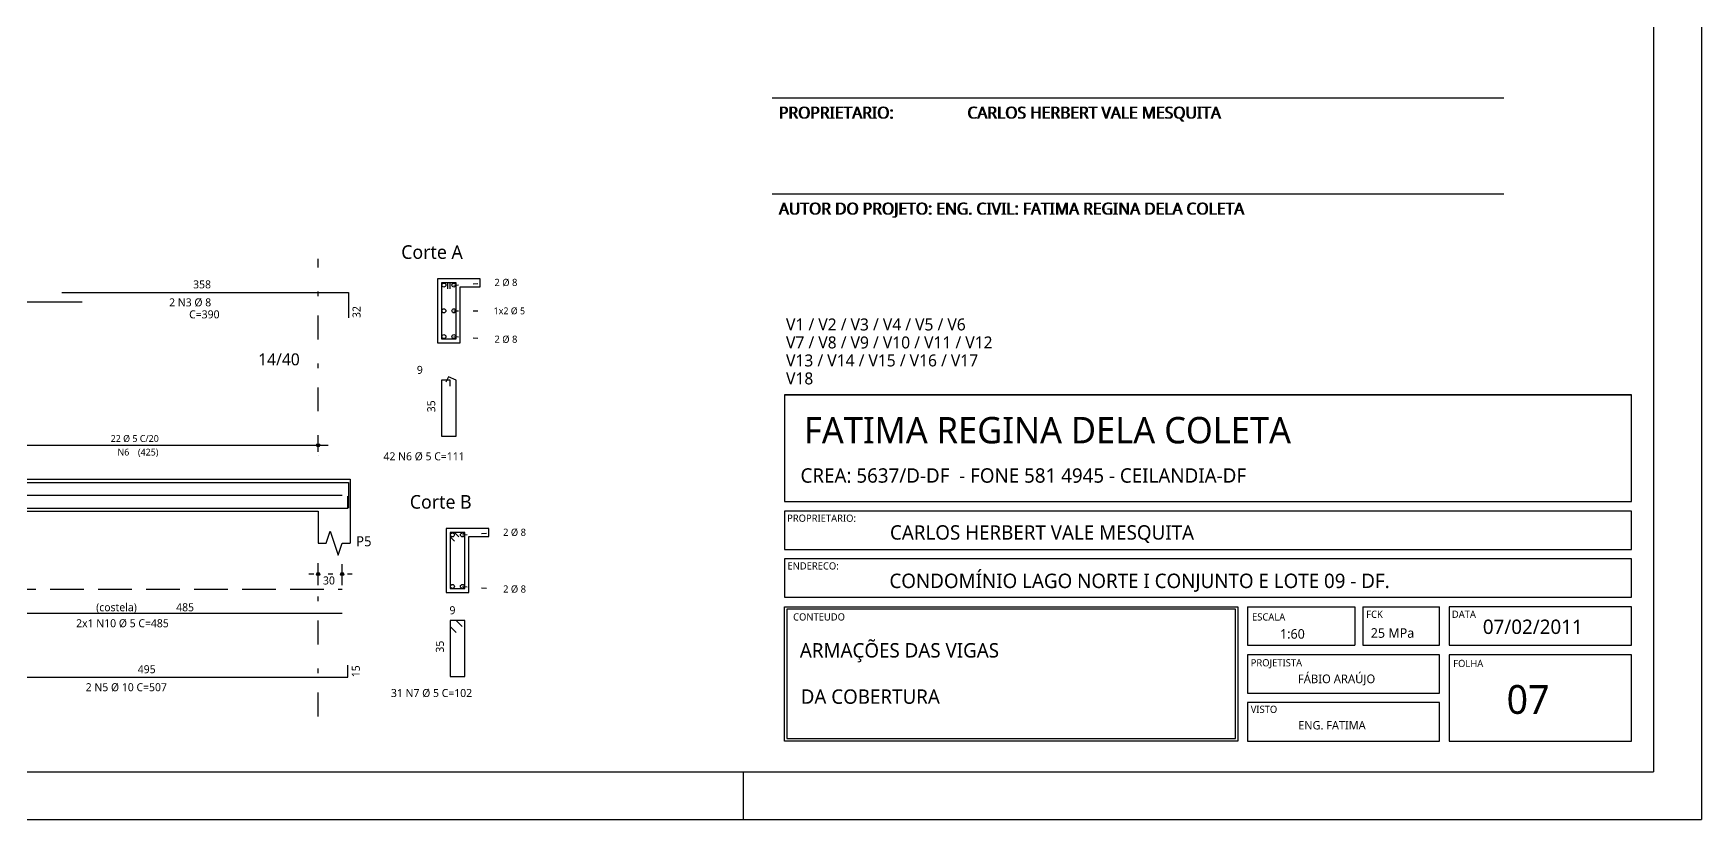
# Model space of a CAD drawing. Extents: x 0 to 89.5, y 0 to 70.
# Drawn here: x 54.75 to 89.5, y 0 to 16.39 of the extents above; entities that cross this region are included whole.
import ezdxf

# ---------------------------------------------------------------- set-up
doc = ezdxf.new("R2010")
doc.units = 0
doc.header["$MEASUREMENT"] = 0
for name, pattern in [('ESTILO_TQS_0001', [1, 0.7, -0.3]), ('ESTILO_TQS_0002', [0.4, 0.1, -0.3]), ('ESTILO_TQS_0003', [1.5, 0.5, -0.4, 0.1, -0.5])]:
    doc.linetypes.add(name, pattern=pattern)
for name, color, linetype in [('1', 1, 'CONTINUOUS'), ('10', 10, 'CONTINUOUS'), ('12', 12, 'CONTINUOUS'), ('2', 2, 'CONTINUOUS'), ('3', 3, 'CONTINUOUS'), ('4', 4, 'CONTINUOUS'), ('5', 5, 'CONTINUOUS')]:
    doc.layers.add(name, color=color, linetype=linetype)
doc.styles.add('TQS_LUCIDA_SANS_UNICODE', font='L_10646.TTF')

msp = doc.modelspace()

# ---------------------------------------------------------------- linework, layer by layer
at = {"layer": '1', "linetype": 'Continuous'}
for p, q in [((89.500005, 70), (89.499997, 0)), ((70.142071, 15.045619), (85.380635, 15.045619)), ((70.142071, 13.045438), (85.380635, 13.045438)), ((64.057178, 11.271142), (63.173845, 11.271142)), ((63.173845, 11.271142), (63.173845, 9.937808)), ((63.640512, 9.937808), (63.640512, 11.104475)), ((63.640512, 11.104475), (64.057178, 11.104475)), ((63.173845, 9.937808), (63.640512, 9.937808)), ((60.68583, 7.668527), (60.68583, 8.010193)), ((53.394163, 7.80186), (60.894163, 7.80186)), ((60.68583, 7.585193), (60.68583, 7.585193)), ((53.602497, 7.093527), (60.68583, 7.093527)), ((60.68583, 7.093527), (61.352497, 7.093527)), ((61.352497, 7.093527), (61.352497, 6.42686)), ((53.602497, 6.42686), (60.68583, 6.42686)), ((60.68583, 6.42686), (60.68583, 5.760193)), ((61.352497, 6.42686), (61.352497, 5.760193)), ((64.236767, 6.064723), (63.353434, 6.064723)), ((63.353434, 6.064723), (63.353434, 4.731389)), ((63.820101, 4.731389), (63.820101, 5.898056)), ((63.820101, 5.898056), (64.236767, 5.898056)), ((60.68583, 4.885193), (60.68583, 5.32686)), ((61.185997, 4.885193), (61.185997, 5.32686)), ((60.68583, 4.80186), (60.68583, 4.80186)), ((61.185997, 4.80186), (61.185997, 4.80186)), ((63.353434, 4.731389), (63.820101, 4.731389)), ((69.537489, 0.999999), (69.537489, 0)), ((0, 0), (89.499997, 0))]:
    msp.add_line(p, q, dxfattribs=at)
at = {"layer": '1', "linetype": 'ESTILO_TQS_0002'}
for p, q in [((63.511345, 11.141975), (64.282178, 11.196142)), ((63.511345, 10.604475), (64.269678, 10.604475)), ((63.511345, 10.066975), (64.282178, 10.012808)), ((63.690934, 5.935556), (64.461767, 5.989723)), ((61.39433, 5.118527), (60.477497, 5.118527)), ((63.690934, 4.860556), (64.461767, 4.806389))]:
    msp.add_line(p, q, dxfattribs=at)
at = {"layer": '1', "linetype": 'Continuous'}
msp.add_lwpolyline([(60.68583, 5.760193), (60.852497, 5.760193), (60.93583, 6.010193), (61.102497, 5.510193), (61.18583, 5.760193), (61.352497, 5.760193)], dxfattribs=at)
for centre, radius in [((60.68583, 7.80186), 0.033333), ((60.68583, 7.80186), 0.016667), ((60.68583, 5.118527), 0.033333), ((60.68583, 5.118527), 0.016667), ((61.185997, 5.118527), 0.033333), ((61.185997, 5.118527), 0.016667)]:
    msp.add_circle(centre, radius, dxfattribs=at)
at = {"layer": '10', "linetype": 'Continuous'}
for points in [[(63.640512, 9.937808), (63.640512, 11.104475), (64.057178, 11.104475), (64.057178, 11.271142), (63.173845, 11.271142), (63.173845, 9.937808), (63.640512, 9.937808)], [(63.820101, 4.731389), (63.820101, 5.898056), (64.236767, 5.898056), (64.236767, 6.064723), (63.353434, 6.064723), (63.353434, 4.731389), (63.820101, 4.731389)]]:
    msp.add_lwpolyline(points, dxfattribs=at)
at = {"layer": '12', "linetype": 'Continuous'}
for p in [(88.499997, 69), (2.5, 0.999996)]:
    msp.add_line(p, (88.499997, 1), dxfattribs=at)
at = {"layer": '2', "linetype": 'ESTILO_TQS_0003'}
for p, q in [((60.68583, 8.510193), (60.68583, 11.68936)), ((60.68583, 2.15186), (60.68583, 5.343527))]:
    msp.add_line(p, q, dxfattribs=at)
at = {"layer": '2', "linetype": 'Continuous'}
for p, q in [((70.397671, 8.85671), (88.041524, 8.85671)), ((80.041478, 4.438295), (82.27567, 4.438295)), ((80.041478, 4.438295), (80.041478, 3.6383)), ((82.27567, 4.438295), (82.27567, 3.6383)), ((82.441136, 4.438295), (84.041478, 4.438295)), ((82.441136, 4.438295), (82.441136, 3.6383)), ((84.041478, 3.6383), (84.041478, 4.438295)), ((80.041478, 3.6383), (82.27567, 3.6383)), ((82.441136, 3.6383), (84.041478, 3.6383))]:
    msp.add_line(p, q, dxfattribs=at)
for points in [[(70.397671, 6.630957), (88.041524, 6.630957), (88.041524, 8.85671), (70.397671, 8.85671), (70.397671, 6.630957)], [(70.397671, 5.630957), (88.041524, 5.630957), (88.041524, 6.43096), (70.397671, 6.43096), (70.397671, 5.630957)], [(70.397671, 4.6383), (88.041524, 4.6383), (88.041524, 5.438303), (70.397671, 5.438303), (70.397671, 4.6383)], [(84.24149, 3.6383), (88.041524, 3.6383), (88.041524, 4.438295), (84.24149, 4.438295), (84.24149, 3.6383)], [(80.041478, 2.6383), (84.041478, 2.6383), (84.041478, 3.438295), (80.041478, 3.438295), (80.041478, 2.6383)], [(84.24149, 1.6383), (88.041524, 1.6383), (88.041524, 3.438295), (84.24149, 3.438295), (84.24149, 1.6383)], [(80.041478, 1.6383), (84.041478, 1.6383), (84.041478, 2.438295), (80.041478, 2.438295), (80.041478, 1.6383)]]:
    msp.add_lwpolyline(points, dxfattribs=at)
at = {"layer": '3', "linetype": 'Continuous'}
for p, q in [((43.600263, 7.02686), (55.76693, 7.02686)), ((55.34438, 7.02686), (61.318047, 7.02686)), ((61.318047, 7.02686), (61.318047, 6.493527)), ((53.102497, 6.760193), (61.185997, 6.760193)), ((61.302497, 6.493527), (61.302497, 6.743527)), ((53.052497, 6.493527), (61.302497, 6.493527))]:
    msp.add_line(p, q, dxfattribs=at)
for points in [[(63.432178, 11.062808), (63.432178, 11.187808), (63.257178, 11.187808), (63.257178, 10.021142), (63.557178, 10.021142), (63.557178, 11.187808), (63.382178, 11.187808), (63.382178, 11.062808)], [(63.613544, 5.893001), (63.525156, 5.981389), (63.436767, 5.981389), (63.436767, 4.814723), (63.736767, 4.814723), (63.736767, 5.981389), (63.436767, 5.981389), (63.436767, 5.893001), (63.525156, 5.804613)]]:
    msp.add_lwpolyline(points, dxfattribs=at)
for centre in [(63.303012, 11.141975), (63.511345, 11.141975), (63.303012, 10.604475), (63.511345, 10.604475), (63.303012, 10.066975), (63.511345, 10.066975), (63.482601, 5.935556), (63.690934, 5.935556), (63.482601, 4.860556), (63.690934, 4.860556)]:
    msp.add_circle(centre, 0.041667, dxfattribs=at)
at = {"layer": '4', "linetype": 'Continuous'}
for points in [[(70.397671, 4.438303), (79.841527, 4.438303), (79.841527, 1.6383), (70.397671, 1.6383), (70.397671, 4.438303)], [(70.447659, 1.688295), (79.791478, 1.688295), (79.791478, 4.3883), (70.447659, 4.3883), (70.447659, 1.688295)]]:
    msp.add_lwpolyline(points, dxfattribs=at)
at = {"layer": '5', "linetype": 'Continuous'}
for p, q in [((43.600263, 10.78936), (55.76693, 10.78936)), ((55.34438, 10.98936), (61.318047, 10.98936)), ((61.318047, 10.98936), (61.318047, 10.456027)), ((61.302497, 2.968527), (61.302497, 3.218527)), ((53.052497, 2.968527), (61.302497, 2.968527))]:
    msp.add_line(p, q, dxfattribs=at)
for points in [[(63.432178, 9.032253), (63.432178, 9.157253), (63.257178, 9.157253), (63.257178, 7.990586), (63.557178, 7.990586), (63.557178, 9.157253), (63.398575, 9.231211), (63.345747, 9.117923)], [(53.102497, 4.30186), (61.185997, 4.30186)], [(63.686767, 4.023056), (63.561767, 4.148056), (63.436767, 4.148056), (63.436767, 2.981389), (63.736767, 2.981389), (63.736767, 4.148056), (63.436767, 4.148056), (63.436767, 4.023056), (63.561767, 3.898056)]]:
    msp.add_lwpolyline(points, dxfattribs=at)
at = {"layer": '5', "linetype": 'ESTILO_TQS_0001'}
msp.add_lwpolyline([(53.102497, 4.80186), (61.185997, 4.80186)], dxfattribs=at)

# ---------------------------------------------------------------- texts
at = {"layer": '1', "linetype": 'Continuous', "style": 'TQS_LUCIDA_SANS_UNICODE'}
for s, height, p in [('Corte A', 0.283333, (62.415512, 11.687808)), ('358', 0.166667, (58.081213, 11.072693)), ('2 %%c 8', 0.15, (64.357178, 11.121142)), ('1x2 %%c 5', 0.141667, (64.340512, 10.533642)), ('2 %%c 8', 0.15, (64.357178, 9.937808)), ('14/40', 0.25, (59.43583, 9.468527)), ('9', 0.166667, (62.740512, 9.290586)), ('22 %%c 5 C/20', 0.141667, (56.364997, 7.872693)), ('N6', 0.141667, (56.506663, 7.58936)), ('(425)', 0.141667, (56.931663, 7.58936)), ('Corte B', 0.283333, (62.595101, 6.481389)), ('2 %%c 8', 0.15, (64.536767, 5.914723)), ('CARLOS HERBERT VALE MESQUITA', 0.3, (72.594746, 5.835785)), ('P5', 0.208333, (61.477497, 5.697693)), ('CONDOMÍNIO LAGO NORTE I CONJUNTO E LOTE 09 - DF.', 0.3, (72.584004, 4.826851)), ('30', 0.166667, (60.785913, 4.90186)), ('2 %%c 8', 0.15, (64.536767, 4.731389)), ('(costela)', 0.166667, (56.060913, 4.343527)), ('485', 0.166667, (57.72758, 4.343527)), ('9', 0.166667, (63.420101, 4.281389)), ('07/02/2011', 0.3, (84.943119, 3.869773)), ('1:60', 0.2, (80.71848, 3.771082)), ('25 MPa', 0.2, (82.608556, 3.790171)), ('495', 0.166667, (56.927497, 3.05186))]:
    msp.add_text(s, height=height, dxfattribs=at).set_placement(p)
for p in [(63.123845, 8.490586), (63.303434, 3.481389)]:
    msp.add_text('35', height=0.166667, rotation=90, dxfattribs=at).set_placement(p)
at = {"layer": '2', "linetype": 'Continuous', "style": 'TQS_LUCIDA_SANS_UNICODE'}
for s, height, p in [('2 N3 %%c 8', 0.166667, (57.581213, 10.697693)), ('C=390', 0.166667, (57.99788, 10.447693)), ('V1 / V2 / V3 / V4 / V5 / V6', 0.25, (70.430226, 10.195525)), ('V7 / V8 / V9 / V10 / V11 / V12', 0.25, (70.430226, 9.820525)), ('V13 / V14 / V15 / V16 / V17', 0.25, (70.430226, 9.445525)), ('V18', 0.25, (70.430226, 9.070525)), ('  42 N6 %%c 5 C=111', 0.166667, (61.9327, 7.489035)), ('CREA: 5637/D-DF  - FONE 581 4945 - CEILANDIA-DF', 0.3, (70.731641, 7.022642)), ('PROPRIETARIO:', 0.15, (70.453313, 6.208099)), ('ENDERECO:', 0.15, (70.460294, 5.21336)), ('2x1 N10 %%c 5 C=485', 0.166667, (55.644247, 4.010193)), ('CONTEUDO', 0.15, (70.577298, 4.150461)), ('ESCALA', 0.15, (80.135838, 4.150461)), ('FCK', 0.15, (82.513707, 4.205881)), ('DATA', 0.15, (84.298131, 4.205881)), ('PROJETISTA', 0.15, (80.108128, 3.194513)), ('FOLHA ', 0.15, (84.325841, 3.180658)), ('2 N5 %%c 10 C=507', 0.166667, (55.844163, 2.67686)), ('FÁBIO ARAÚJO', 0.18, (81.090672, 2.844512)), (' 31 N7 %%c 5 C=102', 0.166667, (62.144579, 2.556403)), ('VISTO', 0.15, (80.108128, 2.224718)), ('ENG. FATIMA', 0.175, (81.09599, 1.880363))]:
    msp.add_text(s, height=height, dxfattribs=at).set_placement(p)
for s, p in [('32', (61.568047, 10.456027)), ('15', (61.552497, 2.968527))]:
    msp.add_text(s, height=0.166667, rotation=90, dxfattribs=at).set_placement(p)
at = {"layer": '3', "linetype": 'Continuous', "style": 'TQS_LUCIDA_SANS_UNICODE'}
for s, p in [('PROPRIETARIO:', (70.273393, 14.609988)), ('PROPRIETARIO:', (70.293393, 14.609988)), ('CARLOS HERBERT VALE MESQUITA', (74.200006, 14.609988)), ('CARLOS HERBERT VALE MESQUITA', (74.220006, 14.609988)), ('AUTOR DO PROJETO: ENG. CIVIL: FATIMA REGINA DELA COLETA', (70.273393, 12.609807)), ('AUTOR DO PROJETO: ENG. CIVIL: FATIMA REGINA DELA COLETA', (70.293393, 12.609807))]:
    msp.add_text(s, height=0.25, dxfattribs=at).set_placement(p)
at = {"layer": '4', "linetype": 'Continuous', "style": 'TQS_LUCIDA_SANS_UNICODE'}
for s, height, p in [('FATIMA REGINA DELA COLETA', 0.55, (70.8037, 7.842379)), ('ARMAÇÕES DAS VIGAS ', 0.3, (70.717971, 3.379145)), ('07', 0.6, (85.437994, 2.204777)), ('DA COBERTURA', 0.3, (70.735509, 2.414577))]:
    msp.add_text(s, height=height, dxfattribs=at).set_placement(p)

doc.saveas('drawing.dxf')
